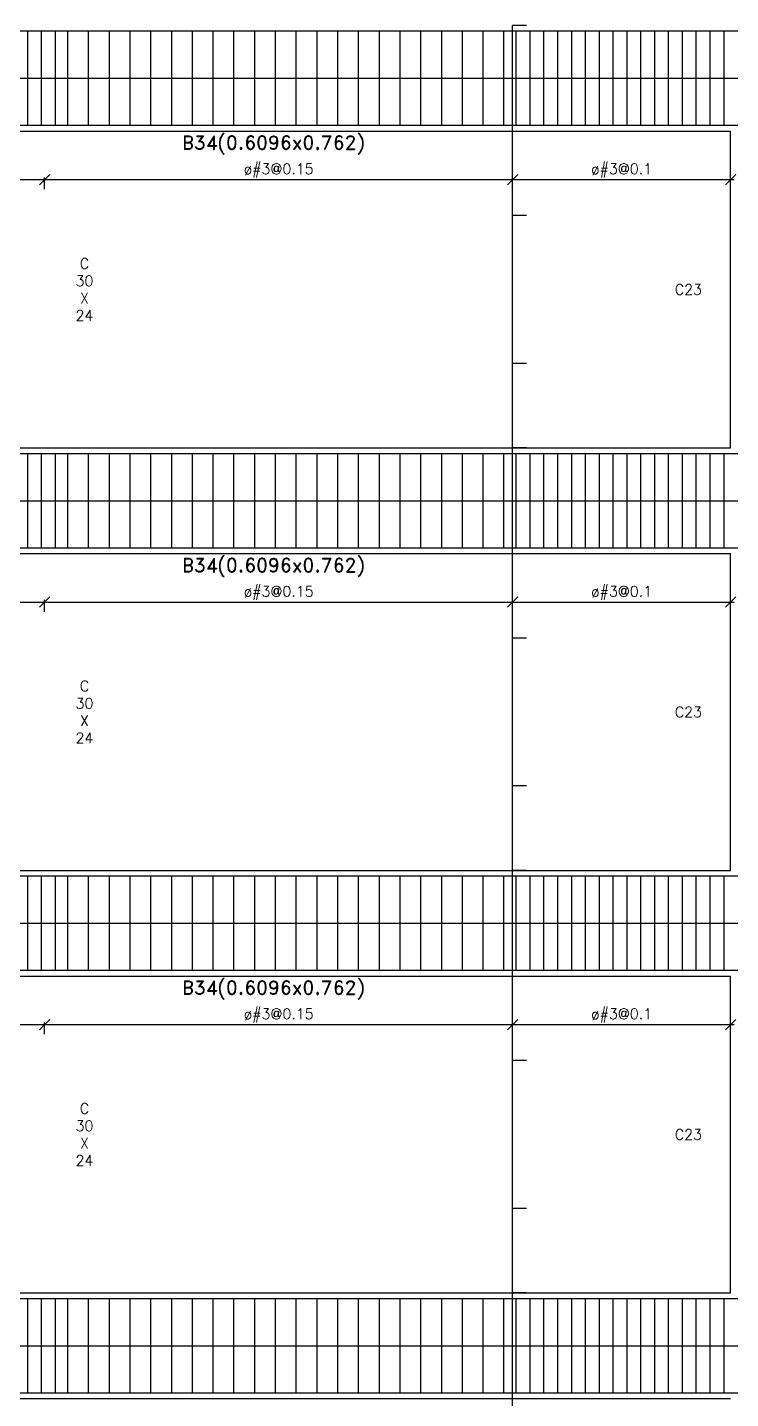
# Model space of a CAD drawing. Header units: inches. Extents: x 2674 to 28325, y -8016 to 21827.
# Drawn here: x 10497.5 to 10751.5, y -2017.1 to -1522.5 of the extents above; entities that cross this region are included whole.
import ezdxf

# ---------------------------------------------------------------- set-up
doc = ezdxf.new("R2010")
doc.units = ezdxf.units.IN
doc.header["$MEASUREMENT"] = 0
for name, color, linetype in [('Beam elevation contour', 7, 'Continuous'), ('Beam rebar bot', 2, 'Continuous'), ('Beam rebar top', 2, 'Continuous'), ('Beam tie corner', 6, 'Continuous'), ('Beam tie mid', 4, 'Continuous'), ('Column elevation contorno', 7, 'Continuous'), ('Dimensions', 7, 'Continuous'), ('Porticos', 7, 'Continuous'), ('Texts', 7, 'Continuous')]:
    doc.layers.add(name, color=color, linetype=linetype)
doc.layers.add('Beam torsion rebar', color=7, linetype='Continuous', true_color=0xaf0000)
doc.styles.add('Letra', font='romand.shx')
doc.dimstyles.new('Dimension', dxfattribs={"dimscale": 0.083333, "dimtxt": 0.025, "dimasz": 0.025, "dimexe": 0.015, "dimexo": 0.03, "dimgap": 0.015, "dimtad": 1, "dimdec": 1, "dimzin": 0, "dimdsep": 46, "dimlunit": 4, "dimtxsty": 'Letra', "dimblk": 'OBLIQUE', "dimcen": 0.015, "dimdle": 0.025, "dimclrd": 256, "dimclre": 1, "dimclrt": 4, "dimadec": 0, "dimazin": 0, "dimtfac": 1, "dimtdec": 1, "dimtofl": 0, "dimtmove": 0, "dimatfit": 3, "dimfxl": 1, "dimtolj": 1, "dimtzin": 0, "dimarcsym": 0})

# ---------------------------------------------------------------- blocks, each defined once
blk = doc.blocks.new('_Oblique')
at = {"color": 0, "linetype": 'ByBlock', "lineweight": -2}
blk.add_line((-0.5, -0.5), (0.5, 0.5), dxfattribs=at)
blk = doc.blocks.new('*D609')
at = {"layer": 'Defpoints', "color": 0, "transparency": 16777216}
for p in [(10672.75, -1643.71), (10677.75, -1643.71), (10677.75, -1674.21)]:
    blk.add_point(p, dxfattribs=at)
at = {"layer": 'Dimensions', "color": 1, "linetype": 'ByBlock', "lineweight": -2, "transparency": 16777216}
for p, q in [((10677.75, -1643.71), (10672.75, -1643.71)), ((10677.75, -1674.21), (10672.75, -1674.21))]:
    blk.add_line(p, q, dxfattribs=at)
at = {"layer": 'Dimensions', "linetype": 'ByBlock', "lineweight": -2, "transparency": 16777216}
blk.add_line((10672.75, -1674.22), (10672.75, -1643.71), dxfattribs=at)
at = {"layer": 'Dimensions', "lineweight": -2, "transparency": 16777216, "xscale": 0.006249999999999999, "yscale": 0.006249999999999999, "zscale": 0.006249999999999999}
for p, rotation in [((10672.75, -1643.71), 90), ((10672.75, -1674.21), 270)]:
    blk.add_blockref('_Oblique', p, dxfattribs=dict(at, rotation=rotation))
at = {"layer": 'Dimensions', "color": 4, "transparency": 16777216, "insert": (10672.75, -1658.96), "char_height": 0.00625, "attachment_point": 5, "rotation": 90, "style": 'Letra'}
blk.add_mtext('\\A1;ø#3@0.1', dxfattribs=at)
blk = doc.blocks.new('*D610')
at = {"layer": 'Defpoints', "color": 0, "transparency": 16777216}
for p in [(10672.75, -1521.81), (10677.75, -1521.81), (10677.75, -1590.41)]:
    blk.add_point(p, dxfattribs=at)
at = {"layer": 'Dimensions', "color": 1, "linetype": 'ByBlock', "lineweight": -2, "transparency": 16777216}
for p, q in [((10677.75, -1521.81), (10672.75, -1521.81)), ((10677.75, -1590.41), (10672.75, -1590.41))]:
    blk.add_line(p, q, dxfattribs=at)
at = {"layer": 'Dimensions', "linetype": 'ByBlock', "lineweight": -2, "transparency": 16777216}
blk.add_line((10672.75, -1590.42), (10672.75, -1521.81), dxfattribs=at)
at = {"layer": 'Dimensions', "lineweight": -2, "transparency": 16777216, "xscale": 0.006249999999999999, "yscale": 0.006249999999999999, "zscale": 0.006249999999999999}
for p, rotation in [((10672.75, -1521.81), 90), ((10672.75, -1590.41), 270)]:
    blk.add_blockref('_Oblique', p, dxfattribs=dict(at, rotation=rotation))
at = {"layer": 'Dimensions', "color": 4, "transparency": 16777216, "insert": (10672.75, -1556.11), "char_height": 0.00625, "attachment_point": 5, "rotation": 90, "style": 'Letra'}
blk.add_mtext('\\A1;ø#3@0.1', dxfattribs=at)
blk = doc.blocks.new('*D611')
at = {"layer": 'Defpoints', "color": 0, "transparency": 16777216}
for p in [(10672.75, -1590.41), (10677.75, -1590.41), (10677.75, -1643.71)]:
    blk.add_point(p, dxfattribs=at)
at = {"layer": 'Dimensions', "color": 1, "linetype": 'ByBlock', "lineweight": -2, "transparency": 16777216}
for p, q in [((10677.75, -1590.41), (10672.75, -1590.41)), ((10677.75, -1643.71), (10672.75, -1643.71))]:
    blk.add_line(p, q, dxfattribs=at)
at = {"layer": 'Dimensions', "linetype": 'ByBlock', "lineweight": -2, "transparency": 16777216}
blk.add_line((10672.75, -1643.72), (10672.75, -1590.41), dxfattribs=at)
at = {"layer": 'Dimensions', "lineweight": -2, "transparency": 16777216, "xscale": 0.006249999999999999, "yscale": 0.006249999999999999, "zscale": 0.006249999999999999}
for p, rotation in [((10672.75, -1590.41), 90), ((10672.75, -1643.71), 270)]:
    blk.add_blockref('_Oblique', p, dxfattribs=dict(at, rotation=rotation))
at = {"layer": 'Dimensions', "color": 4, "transparency": 16777216, "insert": (10672.75, -1617.06), "char_height": 0.00625, "attachment_point": 5, "rotation": 90, "style": 'Letra'}
blk.add_mtext('\\A1;ø#3@0.15', dxfattribs=at)
blk = doc.blocks.new('*D612')
at = {"layer": 'Defpoints', "color": 0, "transparency": 16777216}
for p in [(10672.75, -1796.11), (10677.75, -1796.11), (10677.75, -1826.61)]:
    blk.add_point(p, dxfattribs=at)
at = {"layer": 'Dimensions', "color": 1, "linetype": 'ByBlock', "lineweight": -2, "transparency": 16777216}
for p, q in [((10677.75, -1796.11), (10672.75, -1796.11)), ((10677.75, -1826.61), (10672.75, -1826.61))]:
    blk.add_line(p, q, dxfattribs=at)
at = {"layer": 'Dimensions', "linetype": 'ByBlock', "lineweight": -2, "transparency": 16777216}
blk.add_line((10672.75, -1826.62), (10672.75, -1796.11), dxfattribs=at)
at = {"layer": 'Dimensions', "lineweight": -2, "transparency": 16777216, "xscale": 0.006249999999999999, "yscale": 0.006249999999999999, "zscale": 0.006249999999999999}
for p, rotation in [((10672.75, -1796.11), 90), ((10672.75, -1826.61), 270)]:
    blk.add_blockref('_Oblique', p, dxfattribs=dict(at, rotation=rotation))
at = {"layer": 'Dimensions', "color": 4, "transparency": 16777216, "insert": (10672.75, -1811.36), "char_height": 0.00625, "attachment_point": 5, "rotation": 90, "style": 'Letra'}
blk.add_mtext('\\A1;ø#3@0.1', dxfattribs=at)
blk = doc.blocks.new('*D613')
at = {"layer": 'Defpoints', "color": 0, "transparency": 16777216}
for p in [(10672.75, -1674.21), (10677.75, -1674.21), (10677.75, -1742.81)]:
    blk.add_point(p, dxfattribs=at)
at = {"layer": 'Dimensions', "color": 1, "linetype": 'ByBlock', "lineweight": -2, "transparency": 16777216}
for p, q in [((10677.75, -1674.21), (10672.75, -1674.21)), ((10677.75, -1742.81), (10672.75, -1742.81))]:
    blk.add_line(p, q, dxfattribs=at)
at = {"layer": 'Dimensions', "linetype": 'ByBlock', "lineweight": -2, "transparency": 16777216}
blk.add_line((10672.75, -1742.82), (10672.75, -1674.21), dxfattribs=at)
at = {"layer": 'Dimensions', "lineweight": -2, "transparency": 16777216, "xscale": 0.006249999999999999, "yscale": 0.006249999999999999, "zscale": 0.006249999999999999}
for p, rotation in [((10672.75, -1674.21), 90), ((10672.75, -1742.81), 270)]:
    blk.add_blockref('_Oblique', p, dxfattribs=dict(at, rotation=rotation))
at = {"layer": 'Dimensions', "color": 4, "transparency": 16777216, "insert": (10672.75, -1708.51), "char_height": 0.00625, "attachment_point": 5, "rotation": 90, "style": 'Letra'}
blk.add_mtext('\\A1;ø#3@0.1', dxfattribs=at)
blk = doc.blocks.new('*D673')
at = {"layer": 'Defpoints', "color": 0, "transparency": 16777216}
for p in [(10672.75, -1742.81), (10677.75, -1742.81), (10677.75, -1796.11)]:
    blk.add_point(p, dxfattribs=at)
at = {"layer": 'Dimensions', "color": 1, "linetype": 'ByBlock', "lineweight": -2, "transparency": 16777216}
for p, q in [((10677.75, -1742.81), (10672.75, -1742.81)), ((10677.75, -1796.11), (10672.75, -1796.11))]:
    blk.add_line(p, q, dxfattribs=at)
at = {"layer": 'Dimensions', "linetype": 'ByBlock', "lineweight": -2, "transparency": 16777216}
blk.add_line((10672.75, -1796.12), (10672.75, -1742.81), dxfattribs=at)
at = {"layer": 'Dimensions', "lineweight": -2, "transparency": 16777216, "xscale": 0.006249999999999999, "yscale": 0.006249999999999999, "zscale": 0.006249999999999999}
for p, rotation in [((10672.75, -1742.81), 90), ((10672.75, -1796.11), 270)]:
    blk.add_blockref('_Oblique', p, dxfattribs=dict(at, rotation=rotation))
at = {"layer": 'Dimensions', "color": 4, "transparency": 16777216, "insert": (10672.75, -1769.46), "char_height": 0.00625, "attachment_point": 5, "rotation": 90, "style": 'Letra'}
blk.add_mtext('\\A1;ø#3@0.15', dxfattribs=at)
blk = doc.blocks.new('*D674')
at = {"layer": 'Defpoints', "color": 0, "transparency": 16777216}
for p in [(10672.75, -1948.51), (10677.75, -1948.51), (10677.75, -1979.01)]:
    blk.add_point(p, dxfattribs=at)
at = {"layer": 'Dimensions', "color": 1, "linetype": 'ByBlock', "lineweight": -2, "transparency": 16777216}
for p, q in [((10677.75, -1948.51), (10672.75, -1948.51)), ((10677.75, -1979.01), (10672.75, -1979.01))]:
    blk.add_line(p, q, dxfattribs=at)
at = {"layer": 'Dimensions', "linetype": 'ByBlock', "lineweight": -2, "transparency": 16777216}
blk.add_line((10672.75, -1979.02), (10672.75, -1948.51), dxfattribs=at)
at = {"layer": 'Dimensions', "lineweight": -2, "transparency": 16777216, "xscale": 0.006249999999999999, "yscale": 0.006249999999999999, "zscale": 0.006249999999999999}
for p, rotation in [((10672.75, -1948.51), 90), ((10672.75, -1979.01), 270)]:
    blk.add_blockref('_Oblique', p, dxfattribs=dict(at, rotation=rotation))
at = {"layer": 'Dimensions', "color": 4, "transparency": 16777216, "insert": (10672.75, -1963.76), "char_height": 0.00625, "attachment_point": 5, "rotation": 90, "style": 'Letra'}
blk.add_mtext('\\A1;ø#3@0.1', dxfattribs=at)
blk = doc.blocks.new('*D675')
at = {"layer": 'Defpoints', "color": 0, "transparency": 16777216}
for p in [(10672.75, -1826.61), (10677.75, -1826.61), (10677.75, -1895.21)]:
    blk.add_point(p, dxfattribs=at)
at = {"layer": 'Dimensions', "color": 1, "linetype": 'ByBlock', "lineweight": -2, "transparency": 16777216}
for p, q in [((10677.75, -1826.61), (10672.75, -1826.61)), ((10677.75, -1895.21), (10672.75, -1895.21))]:
    blk.add_line(p, q, dxfattribs=at)
at = {"layer": 'Dimensions', "linetype": 'ByBlock', "lineweight": -2, "transparency": 16777216}
blk.add_line((10672.75, -1895.22), (10672.75, -1826.61), dxfattribs=at)
at = {"layer": 'Dimensions', "lineweight": -2, "transparency": 16777216, "xscale": 0.006249999999999999, "yscale": 0.006249999999999999, "zscale": 0.006249999999999999}
for p, rotation in [((10672.75, -1826.61), 90), ((10672.75, -1895.21), 270)]:
    blk.add_blockref('_Oblique', p, dxfattribs=dict(at, rotation=rotation))
at = {"layer": 'Dimensions', "color": 4, "transparency": 16777216, "insert": (10672.75, -1860.91), "char_height": 0.00625, "attachment_point": 5, "rotation": 90, "style": 'Letra'}
blk.add_mtext('\\A1;ø#3@0.1', dxfattribs=at)
blk = doc.blocks.new('*D676')
at = {"layer": 'Defpoints', "color": 0, "transparency": 16777216}
for p in [(10672.75, -1895.21), (10677.75, -1895.21), (10677.75, -1948.51)]:
    blk.add_point(p, dxfattribs=at)
at = {"layer": 'Dimensions', "color": 1, "linetype": 'ByBlock', "lineweight": -2, "transparency": 16777216}
for p, q in [((10677.75, -1895.21), (10672.75, -1895.21)), ((10677.75, -1948.51), (10672.75, -1948.51))]:
    blk.add_line(p, q, dxfattribs=at)
at = {"layer": 'Dimensions', "linetype": 'ByBlock', "lineweight": -2, "transparency": 16777216}
blk.add_line((10672.75, -1948.52), (10672.75, -1895.21), dxfattribs=at)
at = {"layer": 'Dimensions', "lineweight": -2, "transparency": 16777216, "xscale": 0.006249999999999999, "yscale": 0.006249999999999999, "zscale": 0.006249999999999999}
for p, rotation in [((10672.75, -1895.21), 90), ((10672.75, -1948.51), 270)]:
    blk.add_blockref('_Oblique', p, dxfattribs=dict(at, rotation=rotation))
at = {"layer": 'Dimensions', "color": 4, "transparency": 16777216, "insert": (10672.75, -1921.86), "char_height": 0.00625, "attachment_point": 5, "rotation": 90, "style": 'Letra'}
blk.add_mtext('\\A1;ø#3@0.15', dxfattribs=at)
blk = doc.blocks.new('*D678')
at = {"layer": 'Defpoints', "color": 0, "transparency": 16777216}
for p in [(10672.75, -1979.01), (10677.75, -1979.01), (10677.75, -2047.61)]:
    blk.add_point(p, dxfattribs=at)
at = {"layer": 'Dimensions', "color": 1, "linetype": 'ByBlock', "lineweight": -2, "transparency": 16777216}
for p, q in [((10677.75, -1979.01), (10672.75, -1979.01)), ((10677.75, -2047.61), (10672.75, -2047.61))]:
    blk.add_line(p, q, dxfattribs=at)
at = {"layer": 'Dimensions', "linetype": 'ByBlock', "lineweight": -2, "transparency": 16777216}
blk.add_line((10672.75, -2047.62), (10672.75, -1979.01), dxfattribs=at)
at = {"layer": 'Dimensions', "lineweight": -2, "transparency": 16777216, "xscale": 0.006249999999999999, "yscale": 0.006249999999999999, "zscale": 0.006249999999999999}
for p, rotation in [((10672.75, -1979.01), 90), ((10672.75, -2047.61), 270)]:
    blk.add_blockref('_Oblique', p, dxfattribs=dict(at, rotation=rotation))
at = {"layer": 'Dimensions', "color": 4, "transparency": 16777216, "insert": (10672.75, -2013.31), "char_height": 0.00625, "attachment_point": 5, "rotation": 90, "style": 'Letra'}
blk.add_mtext('\\A1;ø#3@0.1', dxfattribs=at)
blk = doc.blocks.new('*D172')
at = {"linetype": 'ByBlock', "lineweight": -2, "transparency": 16777216}
blk.add_line((710.6827, 13.5184), (712.3067, 13.5184), dxfattribs=at)
at = {"color": 1, "linetype": 'ByBlock', "lineweight": -2, "transparency": 16777216}
for p, q in [((710.7077, 13.4484), (710.7077, 13.5334)), ((712.2817, 13.4484), (712.2817, 13.5334))]:
    blk.add_line(p, q, dxfattribs=at)
at = {"layer": 'Defpoints', "transparency": 16777216}
for p in [(712.2817, 13.5184), (710.7077, 13.4184), (712.2817, 13.4184)]:
    blk.add_point(p, dxfattribs=at)
at = {"lineweight": -2, "transparency": 16777216, "xscale": 0.075, "yscale": 0.075, "zscale": 0.075, "rotation": 180}
blk.add_blockref('_Oblique', (710.7077, 13.5184), dxfattribs=at)
at = {"lineweight": -2, "transparency": 16777216, "xscale": 0.075, "yscale": 0.075, "zscale": 0.075}
blk.add_blockref('_Oblique', (712.2817, 13.5184), dxfattribs=at)
at = {"color": 4, "transparency": 16777216, "insert": (711.4947, 13.5334), "char_height": 0.075, "attachment_point": 8, "style": 'Letra'}
blk.add_mtext('ø#3@0.1', dxfattribs=at)
blk = doc.blocks.new('*D173')
at = {"linetype": 'ByBlock', "lineweight": -2, "transparency": 16777216}
blk.add_line((715.6367, 13.5184), (717.2606, 13.5184), dxfattribs=at)
at = {"color": 1, "linetype": 'ByBlock', "lineweight": -2, "transparency": 16777216}
for p, q in [((715.6617, 13.4484), (715.6617, 13.5334)), ((717.2356, 13.4484), (717.2356, 13.5334))]:
    blk.add_line(p, q, dxfattribs=at)
at = {"layer": 'Defpoints', "transparency": 16777216}
for p in [(717.2356, 13.5184), (715.6617, 13.4184), (717.2356, 13.4184)]:
    blk.add_point(p, dxfattribs=at)
at = {"lineweight": -2, "transparency": 16777216, "xscale": 0.075, "yscale": 0.075, "zscale": 0.075, "rotation": 180}
blk.add_blockref('_Oblique', (715.6617, 13.5184), dxfattribs=at)
at = {"lineweight": -2, "transparency": 16777216, "xscale": 0.075, "yscale": 0.075, "zscale": 0.075}
blk.add_blockref('_Oblique', (717.2356, 13.5184), dxfattribs=at)
at = {"color": 4, "transparency": 16777216, "insert": (716.44865, 13.5334), "char_height": 0.075, "attachment_point": 8, "style": 'Letra'}
blk.add_mtext('ø#3@0.1', dxfattribs=at)
blk = doc.blocks.new('*D174')
at = {"linetype": 'ByBlock', "lineweight": -2, "transparency": 16777216}
blk.add_line((712.2567, 13.5184), (715.6867, 13.5184), dxfattribs=at)
at = {"color": 1, "linetype": 'ByBlock', "lineweight": -2, "transparency": 16777216}
for p, q in [((712.2817, 13.4484), (712.2817, 13.5334)), ((715.6617, 13.4484), (715.6617, 13.5334))]:
    blk.add_line(p, q, dxfattribs=at)
at = {"layer": 'Defpoints', "transparency": 16777216}
for p in [(715.6617, 13.5184), (712.2817, 13.4184), (715.6617, 13.4184)]:
    blk.add_point(p, dxfattribs=at)
at = {"lineweight": -2, "transparency": 16777216, "xscale": 0.075, "yscale": 0.075, "zscale": 0.075, "rotation": 180}
blk.add_blockref('_Oblique', (712.2817, 13.5184), dxfattribs=at)
at = {"lineweight": -2, "transparency": 16777216, "xscale": 0.075, "yscale": 0.075, "zscale": 0.075}
blk.add_blockref('_Oblique', (715.6617, 13.5184), dxfattribs=at)
at = {"color": 4, "transparency": 16777216, "insert": (713.9717, 13.5334), "char_height": 0.075, "attachment_point": 8, "style": 'Letra'}
blk.add_mtext('ø#3@0.15', dxfattribs=at)
blk = doc.blocks.new('*D191')
at = {"color": 1, "linetype": 'ByBlock', "lineweight": -2, "transparency": 16777216}
for p, q in [((710.7077, 10.4004), (710.7077, 10.4854)), ((712.2817, 10.4004), (712.2817, 10.4854))]:
    blk.add_line(p, q, dxfattribs=at)
at = {"linetype": 'ByBlock', "lineweight": -2, "transparency": 16777216}
blk.add_line((710.6827, 10.4704), (712.3067, 10.4704), dxfattribs=at)
at = {"layer": 'Defpoints', "transparency": 16777216}
for p in [(712.2817, 10.4704), (710.7077, 10.3704), (712.2817, 10.3704)]:
    blk.add_point(p, dxfattribs=at)
at = {"lineweight": -2, "transparency": 16777216, "xscale": 0.075, "yscale": 0.075, "zscale": 0.075, "rotation": 180}
blk.add_blockref('_Oblique', (710.7077, 10.4704), dxfattribs=at)
at = {"lineweight": -2, "transparency": 16777216, "xscale": 0.075, "yscale": 0.075, "zscale": 0.075}
blk.add_blockref('_Oblique', (712.2817, 10.4704), dxfattribs=at)
at = {"color": 4, "transparency": 16777216, "insert": (711.4947, 10.4854), "char_height": 0.075, "attachment_point": 8, "style": 'Letra'}
blk.add_mtext('ø#3@0.1', dxfattribs=at)
blk = doc.blocks.new('*D192')
at = {"color": 1, "linetype": 'ByBlock', "lineweight": -2, "transparency": 16777216}
for p, q in [((715.6617, 10.4004), (715.6617, 10.4854)), ((717.2356, 10.4004), (717.2356, 10.4854))]:
    blk.add_line(p, q, dxfattribs=at)
at = {"linetype": 'ByBlock', "lineweight": -2, "transparency": 16777216}
blk.add_line((715.6367, 10.4704), (717.2606, 10.4704), dxfattribs=at)
at = {"layer": 'Defpoints', "transparency": 16777216}
for p in [(717.2356, 10.4704), (715.6617, 10.3704), (717.2356, 10.3704)]:
    blk.add_point(p, dxfattribs=at)
at = {"lineweight": -2, "transparency": 16777216, "xscale": 0.075, "yscale": 0.075, "zscale": 0.075, "rotation": 180}
blk.add_blockref('_Oblique', (715.6617, 10.4704), dxfattribs=at)
at = {"lineweight": -2, "transparency": 16777216, "xscale": 0.075, "yscale": 0.075, "zscale": 0.075}
blk.add_blockref('_Oblique', (717.2356, 10.4704), dxfattribs=at)
at = {"color": 4, "transparency": 16777216, "insert": (716.44865, 10.4854), "char_height": 0.075, "attachment_point": 8, "style": 'Letra'}
blk.add_mtext('ø#3@0.1', dxfattribs=at)
blk = doc.blocks.new('*D193')
at = {"color": 1, "linetype": 'ByBlock', "lineweight": -2, "transparency": 16777216}
for p, q in [((712.2817, 10.4004), (712.2817, 10.4854)), ((715.6617, 10.4004), (715.6617, 10.4854))]:
    blk.add_line(p, q, dxfattribs=at)
at = {"linetype": 'ByBlock', "lineweight": -2, "transparency": 16777216}
blk.add_line((712.2567, 10.4704), (715.6867, 10.4704), dxfattribs=at)
at = {"layer": 'Defpoints', "transparency": 16777216}
for p in [(715.6617, 10.4704), (712.2817, 10.3704), (715.6617, 10.3704)]:
    blk.add_point(p, dxfattribs=at)
at = {"lineweight": -2, "transparency": 16777216, "xscale": 0.075, "yscale": 0.075, "zscale": 0.075, "rotation": 180}
blk.add_blockref('_Oblique', (712.2817, 10.4704), dxfattribs=at)
at = {"lineweight": -2, "transparency": 16777216, "xscale": 0.075, "yscale": 0.075, "zscale": 0.075}
blk.add_blockref('_Oblique', (715.6617, 10.4704), dxfattribs=at)
at = {"color": 4, "transparency": 16777216, "insert": (713.9717, 10.4854), "char_height": 0.075, "attachment_point": 8, "style": 'Letra'}
blk.add_mtext('ø#3@0.15', dxfattribs=at)
blk = doc.blocks.new('*D210')
at = {"linetype": 'ByBlock', "lineweight": -2, "transparency": 16777216}
blk.add_line((710.6827, 7.4224), (712.3067, 7.4224), dxfattribs=at)
at = {"color": 1, "linetype": 'ByBlock', "lineweight": -2, "transparency": 16777216}
for p, q in [((710.7077, 7.3524), (710.7077, 7.4374)), ((712.2817, 7.3524), (712.2817, 7.4374))]:
    blk.add_line(p, q, dxfattribs=at)
at = {"layer": 'Defpoints', "transparency": 16777216}
for p in [(712.2817, 7.4224), (710.7077, 7.3224), (712.2817, 7.3224)]:
    blk.add_point(p, dxfattribs=at)
at = {"lineweight": -2, "transparency": 16777216, "xscale": 0.075, "yscale": 0.075, "zscale": 0.075, "rotation": 180}
blk.add_blockref('_Oblique', (710.7077, 7.4224), dxfattribs=at)
at = {"lineweight": -2, "transparency": 16777216, "xscale": 0.075, "yscale": 0.075, "zscale": 0.075}
blk.add_blockref('_Oblique', (712.2817, 7.4224), dxfattribs=at)
at = {"color": 4, "transparency": 16777216, "insert": (711.4947, 7.4374), "char_height": 0.075, "attachment_point": 8, "style": 'Letra'}
blk.add_mtext('ø#3@0.1', dxfattribs=at)
blk = doc.blocks.new('*D211')
at = {"linetype": 'ByBlock', "lineweight": -2, "transparency": 16777216}
blk.add_line((715.6367, 7.4224), (717.2606, 7.4224), dxfattribs=at)
at = {"color": 1, "linetype": 'ByBlock', "lineweight": -2, "transparency": 16777216}
for p, q in [((715.6617, 7.3524), (715.6617, 7.4374)), ((717.2356, 7.3524), (717.2356, 7.4374))]:
    blk.add_line(p, q, dxfattribs=at)
at = {"layer": 'Defpoints', "transparency": 16777216}
for p in [(717.2356, 7.4224), (715.6617, 7.3224), (717.2356, 7.3224)]:
    blk.add_point(p, dxfattribs=at)
at = {"lineweight": -2, "transparency": 16777216, "xscale": 0.075, "yscale": 0.075, "zscale": 0.075, "rotation": 180}
blk.add_blockref('_Oblique', (715.6617, 7.4224), dxfattribs=at)
at = {"lineweight": -2, "transparency": 16777216, "xscale": 0.075, "yscale": 0.075, "zscale": 0.075}
blk.add_blockref('_Oblique', (717.2356, 7.4224), dxfattribs=at)
at = {"color": 4, "transparency": 16777216, "insert": (716.44865, 7.4374), "char_height": 0.075, "attachment_point": 8, "style": 'Letra'}
blk.add_mtext('ø#3@0.1', dxfattribs=at)
blk = doc.blocks.new('*D212')
at = {"linetype": 'ByBlock', "lineweight": -2, "transparency": 16777216}
blk.add_line((712.2567, 7.4224), (715.6867, 7.4224), dxfattribs=at)
at = {"color": 1, "linetype": 'ByBlock', "lineweight": -2, "transparency": 16777216}
for p, q in [((712.2817, 7.3524), (712.2817, 7.4374)), ((715.6617, 7.3524), (715.6617, 7.4374))]:
    blk.add_line(p, q, dxfattribs=at)
at = {"layer": 'Defpoints', "transparency": 16777216}
for p in [(715.6617, 7.4224), (712.2817, 7.3224), (715.6617, 7.3224)]:
    blk.add_point(p, dxfattribs=at)
at = {"lineweight": -2, "transparency": 16777216, "xscale": 0.075, "yscale": 0.075, "zscale": 0.075, "rotation": 180}
blk.add_blockref('_Oblique', (712.2817, 7.4224), dxfattribs=at)
at = {"lineweight": -2, "transparency": 16777216, "xscale": 0.075, "yscale": 0.075, "zscale": 0.075}
blk.add_blockref('_Oblique', (715.6617, 7.4224), dxfattribs=at)
at = {"color": 4, "transparency": 16777216, "insert": (713.9717, 7.4374), "char_height": 0.075, "attachment_point": 8, "style": 'Letra'}
blk.add_mtext('ø#3@0.15', dxfattribs=at)
blk = doc.blocks.new('B33-B34-B35-B36-Story1')
at = {"layer": 'Beam elevation contour'}
for points in [[(710.7077, 5.4864), (717.2356, 5.4864)], [(710.7077, 4.7244), (717.2356, 4.7244)]]:
    blk.add_lwpolyline(points, dxfattribs=at)
at = {"layer": 'Beam rebar bot'}
blk.add_lwpolyline([(732.8728, 5.0644), (732.8728, 4.7644), (702.188, 4.7644), (702.188, 5.0644)], dxfattribs=at)
at = {"layer": 'Beam rebar top'}
blk.add_lwpolyline([(702.208, 5.1464), (702.208, 5.4464), (732.8928, 5.4464), (732.8928, 5.1464)], dxfattribs=at)
at = {"layer": 'Beam tie corner'}
for points in [[(712.1577, 5.4464), (712.1577, 4.7644)], [(712.2577, 5.4464), (712.2577, 4.7644)], [(715.6856, 5.4464), (715.6856, 4.7644)], [(715.7856, 5.4464), (715.7856, 4.7644)], [(715.8856, 5.4464), (715.8856, 4.7644)], [(715.9856, 5.4464), (715.9856, 4.7644)], [(716.0856, 5.4464), (716.0856, 4.7644)], [(716.1856, 5.4464), (716.1856, 4.7644)], [(716.2856, 5.4464), (716.2856, 4.7644)], [(716.3856, 5.4464), (716.3856, 4.7644)], [(716.4856, 5.4464), (716.4856, 4.7644)], [(716.5856, 5.4464), (716.5856, 4.7644)], [(716.6856, 5.4464), (716.6856, 4.7644)], [(716.7856, 5.4464), (716.7856, 4.7644)], [(716.8856, 5.4464), (716.8856, 4.7644)], [(716.9856, 5.4464), (716.9856, 4.7644)], [(717.0856, 5.4464), (717.0856, 4.7644)], [(717.1856, 5.4464), (717.1856, 4.7644)]]:
    blk.add_lwpolyline(points, dxfattribs=at)
at = {"layer": 'Beam tie mid'}
for points in [[(712.3577, 5.4464), (712.3577, 4.7644)], [(712.4467, 5.4464), (712.4467, 4.7644)], [(712.5967, 5.4464), (712.5967, 4.7644)], [(712.7467, 5.4464), (712.7467, 4.7644)], [(712.8967, 5.4464), (712.8967, 4.7644)], [(713.0467, 5.4464), (713.0467, 4.7644)], [(713.1967, 5.4464), (713.1967, 4.7644)], [(713.3467, 5.4464), (713.3467, 4.7644)], [(713.4967, 5.4464), (713.4967, 4.7644)], [(713.6467, 5.4464), (713.6467, 4.7644)], [(713.7967, 5.4464), (713.7967, 4.7644)], [(713.9467, 5.4464), (713.9467, 4.7644)], [(714.0967, 5.4464), (714.0967, 4.7644)], [(714.2467, 5.4464), (714.2467, 4.7644)], [(714.3967, 5.4464), (714.3967, 4.7644)], [(714.5467, 5.4464), (714.5467, 4.7644)], [(714.6967, 5.4464), (714.6967, 4.7644)], [(714.8467, 5.4464), (714.8467, 4.7644)], [(714.9967, 5.4464), (714.9967, 4.7644)], [(715.1467, 5.4464), (715.1467, 4.7644)], [(715.2967, 5.4464), (715.2967, 4.7644)], [(715.4467, 5.4464), (715.4467, 4.7644)], [(715.5967, 5.4464), (715.5967, 4.7644)]]:
    blk.add_lwpolyline(points, dxfattribs=at)
at = {"layer": 'Beam torsion rebar'}
blk.add_lwpolyline([(702.188, 5.1054), (732.8928, 5.1054)], dxfattribs=at)
blk = doc.blocks.new('B33-B34-B35-B36-Story4')
at = {"layer": 'Beam elevation contour'}
blk.add_lwpolyline([(710.7077, 13.8684), (717.2356, 13.8684)], dxfattribs=at)
at = {"layer": 'Beam rebar bot'}
blk.add_lwpolyline([(732.8728, 14.2084), (732.8728, 13.9084), (702.188, 13.9084), (702.188, 14.2084)], dxfattribs=at)
at = {"layer": 'Beam rebar top'}
blk.add_lwpolyline([(702.208, 14.2904), (702.208, 14.5904), (732.8928, 14.5904), (732.8928, 14.2904)], dxfattribs=at)
at = {"layer": 'Beam tie corner'}
for points in [[(712.1577, 14.5904), (712.1577, 13.9084)], [(712.2577, 14.5904), (712.2577, 13.9084)], [(715.6856, 14.5904), (715.6856, 13.9084)], [(715.7856, 14.5904), (715.7856, 13.9084)], [(715.8856, 14.5904), (715.8856, 13.9084)], [(715.9856, 14.5904), (715.9856, 13.9084)], [(716.0856, 14.5904), (716.0856, 13.9084)], [(716.1856, 14.5904), (716.1856, 13.9084)], [(716.2856, 14.5904), (716.2856, 13.9084)], [(716.3856, 14.5904), (716.3856, 13.9084)], [(716.4856, 14.5904), (716.4856, 13.9084)], [(716.5856, 14.5904), (716.5856, 13.9084)], [(716.6856, 14.5904), (716.6856, 13.9084)], [(716.7856, 14.5904), (716.7856, 13.9084)], [(716.8856, 14.5904), (716.8856, 13.9084)], [(716.9856, 14.5904), (716.9856, 13.9084)], [(717.0856, 14.5904), (717.0856, 13.9084)], [(717.1856, 14.5904), (717.1856, 13.9084)]]:
    blk.add_lwpolyline(points, dxfattribs=at)
at = {"layer": 'Beam tie mid'}
for points in [[(712.3577, 14.5904), (712.3577, 13.9084)], [(712.4467, 14.5904), (712.4467, 13.9084)], [(712.5967, 14.5904), (712.5967, 13.9084)], [(712.7467, 14.5904), (712.7467, 13.9084)], [(712.8967, 14.5904), (712.8967, 13.9084)], [(713.0467, 14.5904), (713.0467, 13.9084)], [(713.1967, 14.5904), (713.1967, 13.9084)], [(713.3467, 14.5904), (713.3467, 13.9084)], [(713.4967, 14.5904), (713.4967, 13.9084)], [(713.6467, 14.5904), (713.6467, 13.9084)], [(713.7967, 14.5904), (713.7967, 13.9084)], [(713.9467, 14.5904), (713.9467, 13.9084)], [(714.0967, 14.5904), (714.0967, 13.9084)], [(714.2467, 14.5904), (714.2467, 13.9084)], [(714.3967, 14.5904), (714.3967, 13.9084)], [(714.5467, 14.5904), (714.5467, 13.9084)], [(714.6967, 14.5904), (714.6967, 13.9084)], [(714.8467, 14.5904), (714.8467, 13.9084)], [(714.9967, 14.5904), (714.9967, 13.9084)], [(715.1467, 14.5904), (715.1467, 13.9084)], [(715.2967, 14.5904), (715.2967, 13.9084)], [(715.4467, 14.5904), (715.4467, 13.9084)], [(715.5967, 14.5904), (715.5967, 13.9084)]]:
    blk.add_lwpolyline(points, dxfattribs=at)
at = {"layer": 'Beam torsion rebar'}
blk.add_lwpolyline([(702.188, 14.2494), (732.8928, 14.2494)], dxfattribs=at)
at = {"layer": 'Texts', "insert": (713.9335, 13.7684), "char_height": 0.1, "width": 0.056717, "attachment_point": 5, "style": 'Letra'}
blk.add_mtext('B34(0.6096x0.762)', dxfattribs=at)
at = {"layer": 'Dimensions'}
for p1, p2, text, picture, middle in [((710.7077, 13.4184), (712.2817, 13.4184), 'ø#3@0.1', '*D172', (711.4947, 13.5184)), ((712.2817, 13.4184), (715.6617, 13.4184), 'ø#3@0.15', '*D174', (713.9717, 13.5184)), ((715.6617, 13.4184), (717.2356, 13.4184), 'ø#3@0.1', '*D173', (716.4487, 13.5184))]:
    dim = blk.add_aligned_dim(p1=p1, p2=p2, distance=0.1, text=text, dimstyle='Dimension', override={"dimtxt": 0.075, "dimasz": 0.075, "dimpost": '<>'}, dxfattribs=at)
    dim.commit()
    dim.dimension.update_dxf_attribs({"geometry": picture, "text_midpoint": middle})
blk = doc.blocks.new('B33-B34-B35-B36-Story3')
at = {"layer": 'Beam elevation contour'}
for points in [[(710.7077, 11.5824), (717.2356, 11.5824)], [(710.7077, 10.8204), (717.2356, 10.8204)]]:
    blk.add_lwpolyline(points, dxfattribs=at)
at = {"layer": 'Beam rebar bot'}
blk.add_lwpolyline([(732.8728, 11.1604), (732.8728, 10.8604), (702.188, 10.8604), (702.188, 11.1604)], dxfattribs=at)
at = {"layer": 'Beam rebar top'}
blk.add_lwpolyline([(702.208, 11.2424), (702.208, 11.5424), (732.8928, 11.5424), (732.8928, 11.2424)], dxfattribs=at)
at = {"layer": 'Beam tie corner'}
for points in [[(712.1577, 11.5424), (712.1577, 10.8604)], [(712.2577, 11.5424), (712.2577, 10.8604)], [(715.6856, 11.5424), (715.6856, 10.8604)], [(715.7856, 11.5424), (715.7856, 10.8604)], [(715.8856, 11.5424), (715.8856, 10.8604)], [(715.9856, 11.5424), (715.9856, 10.8604)], [(716.0856, 11.5424), (716.0856, 10.8604)], [(716.1856, 11.5424), (716.1856, 10.8604)], [(716.2856, 11.5424), (716.2856, 10.8604)], [(716.3856, 11.5424), (716.3856, 10.8604)], [(716.4856, 11.5424), (716.4856, 10.8604)], [(716.5856, 11.5424), (716.5856, 10.8604)], [(716.6856, 11.5424), (716.6856, 10.8604)], [(716.7856, 11.5424), (716.7856, 10.8604)], [(716.8856, 11.5424), (716.8856, 10.8604)], [(716.9856, 11.5424), (716.9856, 10.8604)], [(717.0856, 11.5424), (717.0856, 10.8604)], [(717.1856, 11.5424), (717.1856, 10.8604)]]:
    blk.add_lwpolyline(points, dxfattribs=at)
at = {"layer": 'Beam tie mid'}
for points in [[(712.3577, 11.5424), (712.3577, 10.8604)], [(712.4467, 11.5424), (712.4467, 10.8604)], [(712.5967, 11.5424), (712.5967, 10.8604)], [(712.7467, 11.5424), (712.7467, 10.8604)], [(712.8967, 11.5424), (712.8967, 10.8604)], [(713.0467, 11.5424), (713.0467, 10.8604)], [(713.1967, 11.5424), (713.1967, 10.8604)], [(713.3467, 11.5424), (713.3467, 10.8604)], [(713.4967, 11.5424), (713.4967, 10.8604)], [(713.6467, 11.5424), (713.6467, 10.8604)], [(713.7967, 11.5424), (713.7967, 10.8604)], [(713.9467, 11.5424), (713.9467, 10.8604)], [(714.0967, 11.5424), (714.0967, 10.8604)], [(714.2467, 11.5424), (714.2467, 10.8604)], [(714.3967, 11.5424), (714.3967, 10.8604)], [(714.5467, 11.5424), (714.5467, 10.8604)], [(714.6967, 11.5424), (714.6967, 10.8604)], [(714.8467, 11.5424), (714.8467, 10.8604)], [(714.9967, 11.5424), (714.9967, 10.8604)], [(715.1467, 11.5424), (715.1467, 10.8604)], [(715.2967, 11.5424), (715.2967, 10.8604)], [(715.4467, 11.5424), (715.4467, 10.8604)], [(715.5967, 11.5424), (715.5967, 10.8604)]]:
    blk.add_lwpolyline(points, dxfattribs=at)
at = {"layer": 'Beam torsion rebar'}
blk.add_lwpolyline([(702.188, 11.2014), (732.8928, 11.2014)], dxfattribs=at)
at = {"layer": 'Texts', "insert": (713.9335, 10.7204), "char_height": 0.1, "width": 0.056717, "attachment_point": 5, "style": 'Letra'}
blk.add_mtext('B34(0.6096x0.762)', dxfattribs=at)
at = {"layer": 'Dimensions'}
for p1, p2, text, picture, middle in [((710.7077, 10.3704), (712.2817, 10.3704), 'ø#3@0.1', '*D191', (711.4947, 10.4704)), ((712.2817, 10.3704), (715.6617, 10.3704), 'ø#3@0.15', '*D193', (713.9717, 10.4704)), ((715.6617, 10.3704), (717.2356, 10.3704), 'ø#3@0.1', '*D192', (716.4487, 10.4704))]:
    dim = blk.add_aligned_dim(p1=p1, p2=p2, distance=0.1, text=text, dimstyle='Dimension', override={"dimtxt": 0.075, "dimasz": 0.075, "dimpost": '<>'}, dxfattribs=at)
    dim.commit()
    dim.dimension.update_dxf_attribs({"geometry": picture, "text_midpoint": middle})
blk = doc.blocks.new('B33-B34-B35-B36-Story2')
at = {"layer": 'Beam elevation contour'}
for points in [[(710.7077, 8.5344), (717.2356, 8.5344)], [(710.7077, 7.7724), (717.2356, 7.7724)]]:
    blk.add_lwpolyline(points, dxfattribs=at)
at = {"layer": 'Beam rebar bot'}
blk.add_lwpolyline([(732.8728, 8.1124), (732.8728, 7.8124), (702.188, 7.8124), (702.188, 8.1124)], dxfattribs=at)
at = {"layer": 'Beam rebar top'}
blk.add_lwpolyline([(702.208, 8.1944), (702.208, 8.4944), (732.8928, 8.4944), (732.8928, 8.1944)], dxfattribs=at)
at = {"layer": 'Beam tie corner'}
for points in [[(712.1577, 8.4944), (712.1577, 7.8124)], [(712.2577, 8.4944), (712.2577, 7.8124)], [(715.6856, 8.4944), (715.6856, 7.8124)], [(715.7856, 8.4944), (715.7856, 7.8124)], [(715.8856, 8.4944), (715.8856, 7.8124)], [(715.9856, 8.4944), (715.9856, 7.8124)], [(716.0856, 8.4944), (716.0856, 7.8124)], [(716.1856, 8.4944), (716.1856, 7.8124)], [(716.2856, 8.4944), (716.2856, 7.8124)], [(716.3856, 8.4944), (716.3856, 7.8124)], [(716.4856, 8.4944), (716.4856, 7.8124)], [(716.5856, 8.4944), (716.5856, 7.8124)], [(716.6856, 8.4944), (716.6856, 7.8124)], [(716.7856, 8.4944), (716.7856, 7.8124)], [(716.8856, 8.4944), (716.8856, 7.8124)], [(716.9856, 8.4944), (716.9856, 7.8124)], [(717.0856, 8.4944), (717.0856, 7.8124)], [(717.1856, 8.4944), (717.1856, 7.8124)]]:
    blk.add_lwpolyline(points, dxfattribs=at)
at = {"layer": 'Beam tie mid'}
for points in [[(712.3577, 8.4944), (712.3577, 7.8124)], [(712.4467, 8.4944), (712.4467, 7.8124)], [(712.5967, 8.4944), (712.5967, 7.8124)], [(712.7467, 8.4944), (712.7467, 7.8124)], [(712.8967, 8.4944), (712.8967, 7.8124)], [(713.0467, 8.4944), (713.0467, 7.8124)], [(713.1967, 8.4944), (713.1967, 7.8124)], [(713.3467, 8.4944), (713.3467, 7.8124)], [(713.4967, 8.4944), (713.4967, 7.8124)], [(713.6467, 8.4944), (713.6467, 7.8124)], [(713.7967, 8.4944), (713.7967, 7.8124)], [(713.9467, 8.4944), (713.9467, 7.8124)], [(714.0967, 8.4944), (714.0967, 7.8124)], [(714.2467, 8.4944), (714.2467, 7.8124)], [(714.3967, 8.4944), (714.3967, 7.8124)], [(714.5467, 8.4944), (714.5467, 7.8124)], [(714.6967, 8.4944), (714.6967, 7.8124)], [(714.8467, 8.4944), (714.8467, 7.8124)], [(714.9967, 8.4944), (714.9967, 7.8124)], [(715.1467, 8.4944), (715.1467, 7.8124)], [(715.2967, 8.4944), (715.2967, 7.8124)], [(715.4467, 8.4944), (715.4467, 7.8124)], [(715.5967, 8.4944), (715.5967, 7.8124)]]:
    blk.add_lwpolyline(points, dxfattribs=at)
at = {"layer": 'Beam torsion rebar'}
blk.add_lwpolyline([(702.188, 8.1534), (732.8928, 8.1534)], dxfattribs=at)
at = {"layer": 'Texts', "insert": (713.9335, 7.6724), "char_height": 0.1, "width": 0.056717, "attachment_point": 5, "style": 'Letra'}
blk.add_mtext('B34(0.6096x0.762)', dxfattribs=at)
at = {"layer": 'Dimensions'}
for p1, p2, text, picture, middle in [((710.7077, 7.3224), (712.2817, 7.3224), 'ø#3@0.1', '*D210', (711.4947, 7.4224)), ((712.2817, 7.3224), (715.6617, 7.3224), 'ø#3@0.15', '*D212', (713.9717, 7.4224)), ((715.6617, 7.3224), (717.2356, 7.3224), 'ø#3@0.1', '*D211', (716.4487, 7.4224))]:
    dim = blk.add_aligned_dim(p1=p1, p2=p2, distance=0.1, text=text, dimstyle='Dimension', override={"dimtxt": 0.075, "dimasz": 0.075, "dimpost": '<>'}, dxfattribs=at)
    dim.commit()
    dim.dimension.update_dxf_attribs({"geometry": picture, "text_midpoint": middle})

msp = doc.modelspace()

# ---------------------------------------------------------------- linework, layer by layer
at = {"layer": 'Column elevation contorno'}
for points in [[(10751.45, -1674.21), (10751.45, -1559.91)], [(10751.45, -1826.61), (10751.45, -1712.31)], [(10751.45, -1979.01), (10751.45, -1864.71)]]:
    msp.add_lwpolyline(points, dxfattribs=at)

# ---------------------------------------------------------------- block references
at = {"layer": 'Porticos', "color": 0, "xscale": 49.99999999999999, "yscale": 49.99999999999999, "zscale": 49.99999999999999}
for name in ['B33-B34-B35-B36-Story4', 'B33-B34-B35-B36-Story3', 'B33-B34-B35-B36-Story2', 'B33-B34-B35-B36-Story1']:
    msp.add_blockref(name, (-25110.33, -2253.33), dxfattribs=at)

# ---------------------------------------------------------------- texts
at = {"layer": 'Texts', "char_height": 3.75, "width": 2.8358, "attachment_point": 5, "style": 'Letra'}
for s, insert in [('C 30 X 24', (10518.13, -1617.06)), ('C23', (10736.21, -1617.06)), ('C 30 X 24', (10518.13, -1769.46)), ('C23', (10736.21, -1769.46)), ('C 30 X 24', (10518.13, -1921.86)), ('C23', (10736.21, -1921.86))]:
    msp.add_mtext(s, dxfattribs=dict(at, insert=insert))

# ---------------------------------------------------------------- dimensions: what is measured, and where the dimension line sits
at = {"layer": 'Dimensions'}
for p1, p2, text, picture, middle in [((10677.75, -1590.41), (10677.75, -1521.81), 'ø#3@0.1', '*D610', (10672.75, -1556.11)), ((10677.75, -1643.71), (10677.75, -1590.41), 'ø#3@0.15', '*D611', (10672.75, -1617.06)), ((10677.75, -1674.21), (10677.75, -1643.71), 'ø#3@0.1', '*D609', (10672.75, -1658.96)), ((10677.75, -1742.81), (10677.75, -1674.21), 'ø#3@0.1', '*D613', (10672.75, -1708.51)), ((10677.75, -1796.11), (10677.75, -1742.81), 'ø#3@0.15', '*D673', (10672.75, -1769.46)), ((10677.75, -1826.61), (10677.75, -1796.11), 'ø#3@0.1', '*D612', (10672.75, -1811.36)), ((10677.75, -1895.21), (10677.75, -1826.61), 'ø#3@0.1', '*D675', (10672.75, -1860.91)), ((10677.75, -1948.51), (10677.75, -1895.21), 'ø#3@0.15', '*D676', (10672.75, -1921.86)), ((10677.75, -1979.01), (10677.75, -1948.51), 'ø#3@0.1', '*D674', (10672.75, -1963.76)), ((10677.75, -2047.61), (10677.75, -1979.01), 'ø#3@0.1', '*D678', (10672.75, -2013.31))]:
    dim = msp.add_aligned_dim(p1=p1, p2=p2, distance=5, text=text, dimstyle='Dimension', override={"dimscale": 0.083333, "dimtxt": 0.075, "dimasz": 0.075, "dimpost": '<>'}, dxfattribs=at)
    dim.commit()
    dim.dimension.update_dxf_attribs({"geometry": picture, "text_midpoint": middle})

doc.saveas('drawing.dxf')
